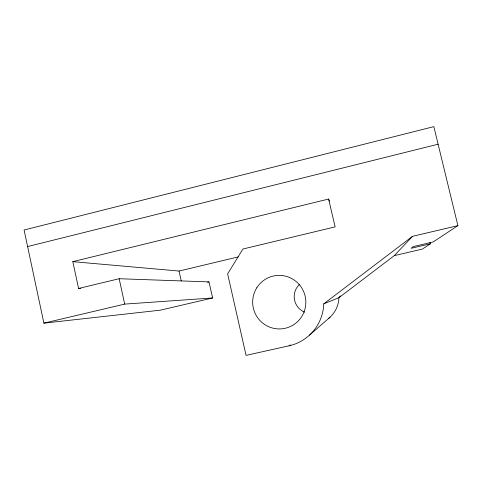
<?xml version="1.0" encoding="UTF-8"?>
<svg xmlns="http://www.w3.org/2000/svg" width="482" height="482" viewBox="0 0 482 482"><rect width="100%" height="100%" fill="white"/><g stroke="black" fill="none" stroke-linecap="round" stroke-linejoin="round"><path stroke-width="0.72" d="M340.316 295.9L338.942 297.677A27.992 27.902 58.9 0 1 328.375 318.644M328.61 199.042L335.141 226.889L242.94 249.013L227.637 273.854L246.061 355.367L289.134 345.793A44.645 44.308 79.2 0 0 323.759 303.835L338.942 297.677L394.27 255.635L412.526 236.325L457.9 225.636L433.842 126.633L24.1 230.022L43.886 323.151L160.367 310.167L212.604 297.972L208.995 281.904L119.162 278.723L78.584 288.459L72.806 261.654L328.61 199.042L329.447 201.108M309.546 335.068L330.037 317.216M289.134 345.793L290.309 344.883M323.759 303.835L412.526 236.325M430.016 242.338L430.366 243.802L422.334 249.098L394.27 255.635M457.9 225.636L433.179 241.946L413.14 246.627L411.152 248.29L430.366 243.802M27.613 246.567L438.114 144.214M72.806 261.654L179.045 271.047L238.216 256.912M207.543 282.247L208.995 281.904M43.886 323.151L124.699 304.1L212.604 297.972M78.584 288.459L80.831 288.453M179.045 271.047L181.256 280.982M119.162 278.723L124.699 304.1M304.642 312.185A16.798 16.743 59 0 1 299.485 284.38M256.767 287.808A26.787 26.582 79.2 0 0 278.204 328.923A26.787 26.582 79.2 0 0 302.786 289.766A26.787 26.582 79.2 0 0 256.767 287.808"/></g></svg>
